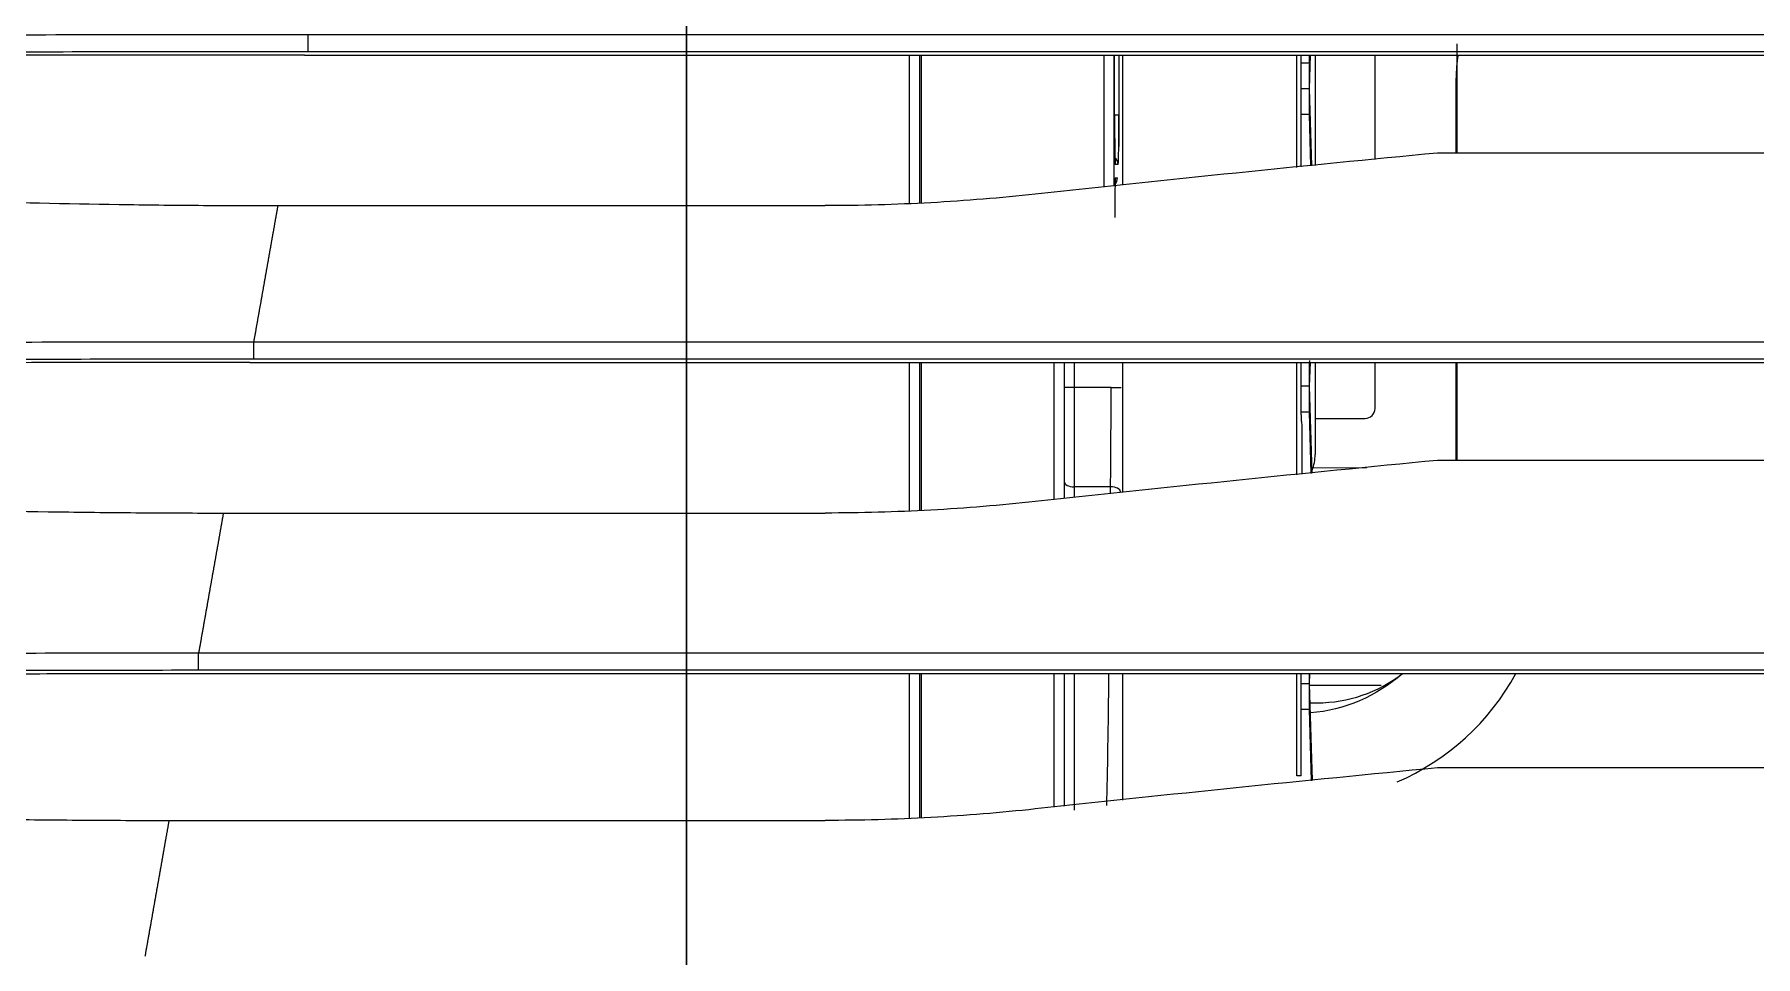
# Model space of a CAD drawing. Header units: inches. Extents: x 3778 to 56227, y -16914 to 35091.
# Drawn here: x 35159.2 to 35246.3, y -13452.3 to -13405.6 of the extents above; entities that cross this region are included whole.
import ezdxf

# ---------------------------------------------------------------- set-up
doc = ezdxf.new("R2010")
doc.units = ezdxf.units.IN
doc.header["$LTSCALE"] = 100
doc.header["$MEASUREMENT"] = 0
doc.layers.add('06-FUR', color=6, linetype='Continuous')
doc.layers.add('2-con', color=2, linetype='Continuous')
doc.layers.add('mark-B', color=2, linetype='Continuous', lineweight=20)

# ---------------------------------------------------------------- blocks, each defined once
blk = doc.blocks.new('cjscjdeh')
at = {"layer": '06-FUR', "color": 8}
for p, q in [((143035.183, 67904.885), (143035.183, 67069.885)), ((143035.183, 67069.885), (143035.183, 67904.885))]:
    blk.add_line(p, q, dxfattribs=at)
blk = doc.blocks.new('무풍1way 일반')
at = {"layer": 'mark-B'}
for p, q in [((372.423, -96.589), (339.223, -96.589)), ((326.621, -104.024), (326.621, -97.102)), ((326.621, -104.024), (326.621, -97.102)), ((327.123, -104.024), (327.123, -97.319)), ((327.123, -104.024), (327.123, -97.319)), ((327.625, -97.268), (327.625, -104.024)), ((327.625, -97.268), (327.625, -104.024)), ((334.365, -104.026), (334.365, -96.724)), ((334.365, -104.026), (334.365, -96.724)), ((334.445, -104.024), (334.445, -96.722)), ((334.445, -104.024), (334.445, -96.722)), ((334.947, -96.709), (334.947, -104.024)), ((334.947, -96.709), (334.947, -104.024)), ((324.18, -104.024), (324.18, -97.621)), ((204.956, -99.253), (308.238, -99.253)), ((314.558, -98.606), (314.707, -103.509)), ((314.611, -98.601), (314.72, -102.206)), ((315.139, -98.851), (315.139, -104.024)), ((315.139, -98.851), (315.359, -98.851)), ((315.359, -98.851), (315.359, -104.025)), ((314.677, -102.545), (314.323, -102.545)), ((314.72, -102.206), (315.139, -102.206)), ((314.707, -103.509), (314.691, -104.024)), ((314.733, -103.51), (315.139, -103.51)), ((-370.922, -104.189), (370.922, -104.189)), ((371.108, -104.024), (205.056, -104.024)), ((370.922, -105.072), (-370.922, -105.072)), ((334.365, -119.775), (334.365, -112.288)), ((334.365, -119.775), (334.365, -112.288)), ((334.445, -119.775), (334.445, -112.286)), ((334.445, -119.775), (334.445, -112.286)), ((334.947, -112.273), (334.947, -119.775)), ((334.947, -112.273), (334.947, -119.775)), ((369.67, -112.153), (339.223, -112.153)), ((324.18, -119.774), (324.18, -113.186)), ((324.781, -113.123), (324.777, -113.481)), ((324.781, -113.123), (324.777, -113.481)), ((326.621, -113.481), (326.621, -112.934)), ((326.621, -113.481), (326.621, -112.934)), ((327.123, -119.773), (327.123, -112.883)), ((327.123, -119.773), (327.123, -112.883)), ((327.625, -112.831), (327.625, -119.773)), ((327.625, -112.831), (327.625, -119.773)), ((324.777, -113.481), (326.621, -113.481)), ((324.777, -113.481), (326.621, -113.481)), ((326.621, -118.502), (326.621, -113.481)), ((326.621, -118.502), (326.621, -113.481)), ((204.956, -114.817), (308.238, -114.817)), ((307.294, -114.818), (307.294, -119.773)), ((314.527, -114.46), (311.826, -114.45)), ((314.527, -114.46), (311.826, -114.45)), ((314.573, -114.168), (314.707, -118.571)), ((314.626, -114.163), (314.72, -117.268)), ((315.095, -116.215), (315.095, -114.115)), ((315.359, -114.089), (315.359, -119.775)), ((314.428, -119.774), (314.428, -115.117)), ((315.126, -116.778), (315.108, -116.57)), ((311.398, -117.446), (311.398, -119.773)), ((311.398, -117.446), (311.398, -119.773)), ((314.428, -116.943), (311.901, -116.943)), ((314.428, -116.943), (311.901, -116.943)), ((314.72, -117.268), (315.139, -117.268)), ((315.139, -117.133), (315.139, -119.774)), ((314.707, -118.571), (314.67, -119.773)), ((314.733, -118.572), (315.139, -118.572)), ((324.753, -118.502), (324.251, -118.502)), ((324.753, -118.502), (324.251, -118.502)), ((324.753, -118.502), (326.621, -118.502)), ((324.753, -118.502), (326.621, -118.502)), ((326.621, -119.773), (326.621, -118.502)), ((326.621, -118.502), (327.123, -118.502)), ((326.621, -119.773), (326.621, -118.502)), ((326.621, -118.502), (327.123, -118.502)), ((-368.136, -119.939), (368.136, -119.939)), ((368.323, -119.773), (205.054, -119.773)), ((368.136, -120.823), (-368.136, -120.823)), ((334.365, -135.339), (334.365, -127.854)), ((334.365, -135.339), (334.365, -127.854)), ((334.445, -135.34), (334.445, -127.851)), ((334.445, -135.34), (334.445, -127.851)), ((334.947, -127.838), (334.947, -135.34)), ((334.947, -127.838), (334.947, -135.34)), ((366.917, -127.717), (339.223, -127.717)), ((324.18, -135.338), (324.18, -128.75)), ((324.606, -135.338), (324.606, -128.705)), ((324.606, -135.338), (324.606, -128.705)), ((325.108, -128.653), (325.108, -135.338)), ((325.108, -128.653), (325.108, -135.338)), ((314.428, -135.337), (314.428, -129.748)), ((314.589, -129.731), (314.707, -133.633)), ((314.641, -129.725), (314.72, -132.33)), ((315.139, -129.675), (315.139, -135.339)), ((315.359, -129.654), (315.359, -135.337)), ((324.534, -129.118), (324.431, -129.123)), ((324.534, -129.118), (324.431, -129.123)), ((324.545, -128.992), (324.542, -129.041)), ((324.545, -128.992), (324.542, -129.041)), ((204.956, -130.381), (308.238, -130.381)), ((307.294, -130.381), (307.294, -134.175)), ((311.398, -130.058), (311.398, -135.338)), ((311.398, -130.058), (311.398, -135.338)), ((324.397, -129.795), (324.534, -129.801)), ((324.397, -129.795), (324.534, -129.801)), ((324.337, -130.716), (324.337, -135.337)), ((324.337, -130.716), (324.337, -135.337)), ((314.72, -132.33), (315.139, -132.33)), ((324.354, -132.305), (324.577, -132.305)), ((324.354, -135.337), (324.354, -132.305)), ((324.354, -132.305), (324.577, -132.305)), ((324.354, -135.337), (324.354, -132.305)), ((324.577, -132.311), (324.577, -135.337)), ((324.577, -132.311), (324.577, -135.337)), ((314.707, -133.633), (314.655, -135.337)), ((314.733, -133.634), (315.139, -133.634)), ((314.72, -134.938), (314.708, -135.337)), ((314.72, -134.938), (315.139, -134.938)), ((-365.384, -135.503), (365.384, -135.503)), ((365.57, -135.337), (205.054, -135.337)), ((365.384, -136.387), (-365.384, -136.387))]:
    blk.add_line(p, q, dxfattribs=at)
for centre, radius, start, end in [((314.323, -109.574), 7.029, 90, 127.84922), ((316.608, -115.117), 2.18, 158.59121, 180), ((300.265, -134.175), 7.029, 350.48284, 0)]:
    blk.add_arc(centre, radius, start, end, dxfattribs=at)
for centre, major_axis, ratio, start_param, end_param in [((325.151, -112.86), (0, -18.575), 0.017522, 3.724007, 4.216591), ((325.151, -112.86), (0, -18.575), 0.017522, 3.724007, 4.216591), ((315.304, -110.073), (-8.9, 8.9), 0.997265, 5.907391, 6.567812), ((314.707, -103.51), (0, -1.506), 0.017455, 1.570796, 2.617994), ((314.707, -103.51), (0, -1.506), 0.017455, 1.222932, 1.570796), ((324.777, -113.23), (0.502, -0.005), 0.499982, 3.161291, 4.717314), ((324.777, -113.23), (0.502, -0.005), 0.499982, 3.161291, 4.717314), ((324.933, -118.502), (0, -10.041), 0.017914, 4.18879, 4.712389), ((324.933, -118.502), (0, -10.041), 0.017914, 4.18879, 4.712389), ((326.621, -113.732), (0.502, 0), 0.5, 0, 1.570796), ((326.621, -113.732), (0.502, 0), 0.5, 0, 1.570796), ((311.901, -117.446), (0, -0.503), 0.998629, 3.141593, 4.712389), ((311.901, -117.446), (0, -0.503), 0.998629, 3.141593, 4.712389), ((314.707, -118.572), (0, -1.506), 0.017455, 1.570796, 2.617994), ((314.707, -118.572), (0, -1.506), 0.017455, 0.523599, 1.570796), ((324.534, -127.11), (0, -2.008), 0.017061, 0.31443, 1.570796), ((324.534, -127.11), (0, -2.008), 0.017061, 0.31443, 1.570796), ((324.933, -129.123), (0.022, -0.502), 0.999854, 3.957119, 4.667668), ((324.933, -129.123), (0.022, -0.502), 0.999854, 3.957119, 4.667668), ((325.036, -129.118), (0.022, -0.502), 0.999854, 4.459387, 4.667668), ((325.036, -129.118), (0.022, -0.502), 0.999854, 4.459387, 4.667668), ((324.534, -127.11), (0, -2.008), 0.017061, 0.000764, 0.314427), ((324.534, -127.11), (0, -2.008), 0.017061, 0.000764, 0.314427), ((324.397, -132.305), (0, -2.51), 0.017061, 3.140829, 4.712389), ((324.397, -132.305), (0, -2.51), 0.017061, 3.140829, 4.712389), ((324.899, -129.795), (0.022, 0.502), 0.999854, 1.615517, 2.434694), ((324.899, -129.795), (0.022, 0.502), 0.999854, 1.615517, 2.434694), ((325.036, -129.801), (0.022, 0.502), 0.999854, 1.615517, 1.840138), ((324.534, -132.311), (0, -2.51), 0.017061, 1.570796, 3.140829), ((325.036, -129.801), (0.022, 0.502), 0.999854, 1.615517, 1.840138), ((324.534, -132.311), (0, -2.51), 0.017061, 1.570796, 3.140829), ((314.707, -133.634), (0, -1.506), 0.017455, 1.570796, 2.617994), ((314.707, -133.634), (0, -1.506), 0.017455, 0.523599, 1.570796)]:
    blk.add_ellipse(centre, major_axis=major_axis, ratio=ratio, start_param=start_param, end_param=end_param, dxfattribs=at)
for points, knots in [([(372.423, -96.589), (372.427, -96.565), (372.436, -96.516), (372.449, -96.442), (372.462, -96.369), (372.475, -96.295), (372.488, -96.22), (372.501, -96.146), (372.514, -96.072), (372.527, -95.997), (372.541, -95.922), (372.554, -95.847), (372.567, -95.772), (372.581, -95.696), (372.594, -95.621), (372.607, -95.545), (372.621, -95.469), (372.634, -95.393), (372.648, -95.316), (372.661, -95.24), (372.675, -95.163), (372.688, -95.086), (372.702, -95.009), (372.716, -94.932), (372.729, -94.854), (372.743, -94.777), (372.757, -94.699), (372.771, -94.621), (372.785, -94.543), (372.798, -94.464), (372.812, -94.386), (372.826, -94.307), (372.84, -94.228), (372.854, -94.149), (372.868, -94.07), (372.882, -93.99), (372.896, -93.911), (372.91, -93.831), (372.925, -93.751), (372.939, -93.671), (372.953, -93.59), (372.967, -93.51), (372.982, -93.429), (372.996, -93.348), (373.01, -93.267), (373.025, -93.186), (373.039, -93.104), (373.053, -93.023), (373.068, -92.941), (373.082, -92.859), (373.097, -92.777), (373.112, -92.694), (373.126, -92.612), (373.141, -92.529), (373.155, -92.446), (373.17, -92.363), (373.185, -92.279), (373.2, -92.196), (373.214, -92.112), (373.229, -92.028), (373.244, -91.944), (373.259, -91.86), (373.274, -91.776), (373.289, -91.691), (373.304, -91.606), (373.319, -91.522), (373.334, -91.436), (373.349, -91.351), (373.364, -91.266), (373.379, -91.18), (373.395, -91.094), (373.41, -91.008), (373.425, -90.922), (373.44, -90.835), (373.456, -90.749), (373.471, -90.662), (373.486, -90.575), (373.502, -90.488), (373.517, -90.401), (373.533, -90.313), (373.548, -90.225), (373.564, -90.137), (373.579, -90.049), (373.595, -89.961), (373.611, -89.873), (373.626, -89.784), (373.637, -89.725), (373.642, -89.695)], [0, 0, 0, 0, 0.011753, 0.023506, 0.035258, 0.04701, 0.058761, 0.070512, 0.082262, 0.094012, 0.105761, 0.11751, 0.129259, 0.141008, 0.152756, 0.164504, 0.176252, 0.187999, 0.199747, 0.211494, 0.223242, 0.234989, 0.246736, 0.258484, 0.270231, 0.281979, 0.293726, 0.305474, 0.317222, 0.32897, 0.340719, 0.352467, 0.364216, 0.375966, 0.387715, 0.399466, 0.411216, 0.422967, 0.434719, 0.446471, 0.458224, 0.469977, 0.481731, 0.493485, 0.505241, 0.516997, 0.528753, 0.540511, 0.552269, 0.564028, 0.575788, 0.587549, 0.599311, 0.611074, 0.622838, 0.634603, 0.646369, 0.658136, 0.669904, 0.681674, 0.693444, 0.705216, 0.716989, 0.728763, 0.740539, 0.752316, 0.764094, 0.775874, 0.787655, 0.799438, 0.811222, 0.823008, 0.834795, 0.846584, 0.858375, 0.870167, 0.881961, 0.893757, 0.905554, 0.917353, 0.929154, 0.940957, 0.952762, 0.964568, 0.976377, 0.988187, 1, 1, 1, 1]), ([(441.832, -101.492), (441.119, -101.341), (440.404, -101.197), (438.975, -100.923), (438.259, -100.792), (436.827, -100.543), (436.11, -100.424), (434.676, -100.197), (433.958, -100.089), (431.803, -99.777), (430.365, -99.586), (427.486, -99.235), (426.045, -99.073), (423.161, -98.772), (421.717, -98.633), (418.829, -98.375), (417.384, -98.255), (414.491, -98.032), (413.045, -97.928), (410.149, -97.735), (408.701, -97.646), (405.803, -97.479), (404.354, -97.402), (401.454, -97.26), (400.003, -97.194), (397.1, -97.073), (395.649, -97.018), (392.746, -96.918), (391.295, -96.873), (388.392, -96.793), (385.489, -96.723), (381.134, -96.647), (378.23, -96.615), (375.327, -96.595), (373.875, -96.589), (372.423, -96.589)], [0, 0, 0, 0, 0.03125, 0.03125, 0.0625, 0.0625, 0.09375, 0.09375, 0.125, 0.125, 0.1875, 0.1875, 0.25, 0.25, 0.3125, 0.3125, 0.375, 0.375, 0.4375, 0.4375, 0.5, 0.5, 0.5625, 0.5625, 0.625, 0.625, 0.6875, 0.6875, 0.75, 0.75, 0.8125, 0.875, 0.9375, 0.9375, 1, 1, 1, 1]), ([(370.922, -104.189), (373.361, -104.189), (375.799, -104.188), (380.673, -104.184), (383.11, -104.18), (390.42, -104.168), (395.291, -104.156), (402.595, -104.133), (405.03, -104.125), (409.898, -104.107), (412.332, -104.098), (417.2, -104.077), (419.633, -104.067), (424.498, -104.045), (429.363, -104.022), (436.658, -103.986), (441.521, -103.961), (446.384, -103.937), (448.816, -103.925), (453.679, -103.901), (456.111, -103.889), (463.408, -103.855), (468.274, -103.834), (478.01, -103.798), (482.881, -103.783), (487.755, -103.772)], [0, 0, 0, 0, 0.0625, 0.0625, 0.125, 0.125, 0.25, 0.25, 0.3125, 0.3125, 0.375, 0.375, 0.4375, 0.4375, 0.5, 0.5625, 0.625, 0.625, 0.6875, 0.6875, 0.75, 0.75, 0.875, 0.875, 1, 1, 1, 1]), ([(370.922, -104.189), (370.922, -104.193), (370.922, -104.203), (370.922, -104.239), (370.922, -104.263), (370.922, -104.324), (370.922, -104.36), (370.922, -104.441), (370.922, -104.486), (370.922, -104.58), (370.922, -104.629), (370.922, -104.728), (370.922, -104.778), (370.922, -104.873), (370.922, -104.919), (370.922, -105.002), (370.922, -105.04), (370.922, -105.072)], [0, 0, 0, 0, 0.125, 0.125, 0.25, 0.25, 0.375, 0.375, 0.5, 0.5, 0.625, 0.625, 0.75, 0.75, 0.875, 0.875, 1, 1, 1, 1]), ([(487.771, -104.274), (482.896, -104.295), (478.025, -104.326), (470.722, -104.383), (468.288, -104.403), (463.422, -104.446), (460.989, -104.469), (456.124, -104.516), (453.692, -104.54), (448.828, -104.59), (446.396, -104.615), (441.532, -104.664), (439.1, -104.688), (434.236, -104.736), (431.803, -104.759), (426.938, -104.804), (424.506, -104.826), (419.639, -104.866), (417.205, -104.885), (409.903, -104.939), (405.034, -104.97), (395.293, -105.02), (390.421, -105.039), (383.111, -105.059), (380.674, -105.064), (377.018, -105.069), (375.799, -105.07), (373.97, -105.071), (373.056, -105.072), (371.989, -105.072), (371.532, -105.072), (371.227, -105.072), (371.075, -105.072), (370.922, -105.072)], [0, 0, 0, 0, 0.125, 0.125, 0.1875, 0.1875, 0.25, 0.25, 0.3125, 0.3125, 0.375, 0.375, 0.4375, 0.4375, 0.5, 0.5, 0.5625, 0.5625, 0.625, 0.625, 0.75, 0.75, 0.875, 0.875, 0.9375, 0.9375, 0.96875, 0.96875, 0.984375, 0.992188, 0.996094, 0.996094, 1, 1, 1, 1]), ([(462.299, -103.709), (458.5, -103.725), (454.703, -103.743), (447.11, -103.778), (443.314, -103.796), (435.721, -103.833), (431.925, -103.851), (424.331, -103.885), (420.533, -103.902), (412.936, -103.933), (409.137, -103.948), (401.537, -103.974), (397.736, -103.985), (390.132, -104.003), (386.328, -104.011), (381.572, -104.017), (380.621, -104.018), (378.718, -104.02), (377.767, -104.021), (374.913, -104.023), (373.01, -104.024), (371.108, -104.024)], [0, 0, 0, 0, 0.125, 0.125, 0.25, 0.25, 0.375, 0.375, 0.5, 0.5, 0.625, 0.625, 0.75, 0.75, 0.875, 0.875, 0.90625, 0.90625, 0.9375, 0.9375, 1, 1, 1, 1]), ([(369.67, -112.153), (369.674, -112.128), (369.683, -112.078), (369.696, -112.003), (369.71, -111.927), (369.723, -111.851), (369.737, -111.775), (369.75, -111.699), (369.764, -111.623), (369.777, -111.546), (369.791, -111.469), (369.804, -111.392), (369.818, -111.315), (369.832, -111.238), (369.845, -111.16), (369.859, -111.083), (369.873, -111.005), (369.887, -110.926), (369.901, -110.848), (369.915, -110.77), (369.928, -110.691), (369.942, -110.612), (369.956, -110.533), (369.97, -110.454), (369.985, -110.374), (369.999, -110.295), (370.013, -110.215), (370.027, -110.135), (370.041, -110.054), (370.055, -109.974), (370.07, -109.893), (370.084, -109.813), (370.098, -109.732), (370.113, -109.65), (370.127, -109.569), (370.141, -109.487), (370.156, -109.406), (370.17, -109.324), (370.185, -109.242), (370.199, -109.159), (370.214, -109.077), (370.229, -108.994), (370.243, -108.911), (370.258, -108.828), (370.273, -108.745), (370.288, -108.661), (370.302, -108.577), (370.317, -108.494), (370.332, -108.409), (370.347, -108.325), (370.362, -108.241), (370.377, -108.156), (370.392, -108.071), (370.407, -107.986), (370.422, -107.901), (370.437, -107.816), (370.452, -107.73), (370.467, -107.644), (370.483, -107.558), (370.498, -107.472), (370.513, -107.386), (370.528, -107.299), (370.544, -107.212), (370.559, -107.125), (370.575, -107.038), (370.59, -106.951), (370.605, -106.863), (370.621, -106.776), (370.637, -106.688), (370.652, -106.6), (370.668, -106.511), (370.683, -106.423), (370.699, -106.334), (370.715, -106.245), (370.731, -106.156), (370.746, -106.067), (370.762, -105.977), (370.778, -105.888), (370.794, -105.798), (370.81, -105.708), (370.826, -105.618), (370.842, -105.527), (370.858, -105.437), (370.874, -105.346), (370.89, -105.255), (370.906, -105.164), (370.917, -105.103), (370.922, -105.072)], [0, 0, 0, 0, 0.011752, 0.023504, 0.035255, 0.047005, 0.058755, 0.070504, 0.082253, 0.094002, 0.10575, 0.117498, 0.129245, 0.140992, 0.152739, 0.164486, 0.176232, 0.187979, 0.199725, 0.211471, 0.223217, 0.234963, 0.246709, 0.258456, 0.270202, 0.281948, 0.293695, 0.305441, 0.317188, 0.328935, 0.340683, 0.352431, 0.364179, 0.375927, 0.387676, 0.399425, 0.411175, 0.422925, 0.434676, 0.446427, 0.458179, 0.469932, 0.481685, 0.49344, 0.505194, 0.51695, 0.528706, 0.540463, 0.552221, 0.56398, 0.57574, 0.587501, 0.599263, 0.611026, 0.62279, 0.634555, 0.646321, 0.658089, 0.669857, 0.681627, 0.693398, 0.705171, 0.716945, 0.72872, 0.740496, 0.752274, 0.764054, 0.775834, 0.787617, 0.799401, 0.811187, 0.822974, 0.834763, 0.846553, 0.858346, 0.87014, 0.881936, 0.893733, 0.905533, 0.917334, 0.929138, 0.940943, 0.95275, 0.96456, 0.976371, 0.988184, 1, 1, 1, 1]), ([(436.16, -116.921), (435.819, -116.85), (435.477, -116.781), (434.793, -116.645), (434.45, -116.579), (433.422, -116.384), (432.737, -116.26), (430.677, -115.903), (429.303, -115.687), (426.55, -115.285), (425.172, -115.101), (422.414, -114.759), (421.033, -114.601), (418.27, -114.307), (416.888, -114.17), (414.121, -113.916), (412.736, -113.798), (409.966, -113.578), (408.581, -113.476), (405.808, -113.285), (404.421, -113.196), (401.645, -113.032), (400.257, -112.956), (397.479, -112.814), (396.09, -112.75), (394.005, -112.66), (393.31, -112.632), (391.919, -112.577), (391.224, -112.551), (389.139, -112.477), (387.748, -112.433), (383.577, -112.314), (380.796, -112.255), (376.624, -112.194), (375.233, -112.179), (372.452, -112.158), (371.061, -112.153), (369.67, -112.153)], [0, 0, 0, 0, 0.015625, 0.015625, 0.03125, 0.03125, 0.0625, 0.0625, 0.125, 0.125, 0.1875, 0.1875, 0.25, 0.25, 0.3125, 0.3125, 0.375, 0.375, 0.4375, 0.4375, 0.5, 0.5, 0.5625, 0.5625, 0.625, 0.625, 0.65625, 0.65625, 0.6875, 0.6875, 0.75, 0.75, 0.875, 0.875, 0.9375, 0.9375, 1, 1, 1, 1]), ([(315.108, -116.57), (315.108, -116.568), (315.107, -116.563), (315.107, -116.555), (315.106, -116.547), (315.106, -116.54), (315.105, -116.532), (315.104, -116.524), (315.104, -116.516), (315.103, -116.507), (315.103, -116.499), (315.102, -116.491), (315.102, -116.482), (315.101, -116.474), (315.101, -116.465), (315.101, -116.456), (315.1, -116.447), (315.1, -116.438), (315.099, -116.429), (315.099, -116.42), (315.099, -116.411), (315.098, -116.402), (315.098, -116.393), (315.098, -116.384), (315.097, -116.375), (315.097, -116.365), (315.097, -116.356), (315.097, -116.347), (315.096, -116.337), (315.096, -116.328), (315.096, -116.318), (315.096, -116.309), (315.096, -116.3), (315.096, -116.29), (315.095, -116.281), (315.095, -116.271), (315.095, -116.262), (315.095, -116.253), (315.095, -116.243), (315.095, -116.234), (315.095, -116.224), (315.095, -116.218), (315.095, -116.215)], [0, 0, 0, 0, 0.026365, 0.052659, 0.078883, 0.105036, 0.131119, 0.157131, 0.183073, 0.208944, 0.234745, 0.260475, 0.286136, 0.311726, 0.337246, 0.362696, 0.388076, 0.413386, 0.438627, 0.463797, 0.488898, 0.513928, 0.53889, 0.563781, 0.588603, 0.613356, 0.638039, 0.662653, 0.687198, 0.711673, 0.736079, 0.760416, 0.784684, 0.808883, 0.833013, 0.857074, 0.881067, 0.904991, 0.928846, 0.952632, 0.97635, 1, 1, 1, 1]), ([(315.139, -117.133), (315.139, -117.13), (315.139, -117.122), (315.139, -117.112), (315.139, -117.101), (315.139, -117.09), (315.139, -117.079), (315.139, -117.069), (315.139, -117.058), (315.138, -117.047), (315.138, -117.036), (315.138, -117.026), (315.138, -117.015), (315.138, -117.004), (315.137, -116.993), (315.137, -116.983), (315.137, -116.972), (315.136, -116.962), (315.136, -116.951), (315.136, -116.941), (315.135, -116.93), (315.135, -116.92), (315.134, -116.91), (315.134, -116.9), (315.133, -116.889), (315.133, -116.88), (315.132, -116.87), (315.132, -116.86), (315.131, -116.85), (315.131, -116.841), (315.13, -116.831), (315.13, -116.822), (315.129, -116.813), (315.128, -116.804), (315.128, -116.795), (315.127, -116.786), (315.126, -116.781), (315.126, -116.778)], [0, 0, 0, 0, 0.027034, 0.054157, 0.081369, 0.108672, 0.136064, 0.163545, 0.191117, 0.218779, 0.24653, 0.274372, 0.302305, 0.330327, 0.35844, 0.386644, 0.414938, 0.443324, 0.4718, 0.500366, 0.529024, 0.557773, 0.586614, 0.615545, 0.644568, 0.673683, 0.702888, 0.732186, 0.761575, 0.791056, 0.820629, 0.850294, 0.880051, 0.9099, 0.939841, 0.969874, 1, 1, 1, 1]), ([(368.136, -119.939), (370.587, -119.939), (373.037, -119.938), (377.937, -119.934), (380.387, -119.931), (387.734, -119.921), (392.631, -119.91), (399.975, -119.89), (402.423, -119.883), (407.318, -119.868), (409.765, -119.859), (414.659, -119.841), (417.106, -119.832), (421.998, -119.813), (426.89, -119.792), (434.227, -119.761), (439.117, -119.739), (444.008, -119.717), (446.453, -119.706), (451.344, -119.685), (453.79, -119.675), (461.127, -119.644), (466.02, -119.626), (475.809, -119.594), (480.706, -119.581), (485.605, -119.572)], [0, 0, 0, 0, 0.0625, 0.0625, 0.125, 0.125, 0.25, 0.25, 0.3125, 0.3125, 0.375, 0.375, 0.4375, 0.4375, 0.5, 0.5625, 0.625, 0.625, 0.6875, 0.6875, 0.75, 0.75, 0.875, 0.875, 1, 1, 1, 1]), ([(368.136, -119.939), (368.136, -119.943), (368.136, -119.953), (368.136, -119.989), (368.136, -120.014), (368.136, -120.074), (368.136, -120.111), (368.136, -120.192), (368.136, -120.237), (368.136, -120.331), (368.136, -120.38), (368.136, -120.48), (368.136, -120.529), (368.136, -120.625), (368.136, -120.67), (368.136, -120.754), (368.136, -120.791), (368.136, -120.823)], [0, 0, 0, 0, 0.125, 0.125, 0.25, 0.25, 0.375, 0.375, 0.5, 0.5, 0.625, 0.625, 0.75, 0.75, 0.875, 0.875, 1, 1, 1, 1]), ([(498.658, -120.044), (495.935, -120.045), (493.213, -120.049), (487.77, -120.063), (485.049, -120.074), (476.889, -120.113), (471.451, -120.15), (463.297, -120.215), (460.579, -120.238), (455.144, -120.287), (452.427, -120.313), (446.993, -120.365), (444.276, -120.391), (438.842, -120.443), (436.125, -120.469), (430.691, -120.519), (427.974, -120.543), (422.539, -120.589), (419.821, -120.611), (414.384, -120.652), (411.665, -120.671), (406.227, -120.706), (403.508, -120.721), (395.349, -120.764), (389.909, -120.786), (381.746, -120.808), (379.024, -120.814), (374.942, -120.82), (373.581, -120.821), (371.539, -120.822), (370.519, -120.823), (369.328, -120.823), (368.817, -120.823), (368.477, -120.823), (368.307, -120.823), (368.136, -120.823)], [0, 0, 0, 0, 0.0625, 0.0625, 0.125, 0.125, 0.25, 0.25, 0.3125, 0.3125, 0.375, 0.375, 0.4375, 0.4375, 0.5, 0.5, 0.5625, 0.5625, 0.625, 0.625, 0.6875, 0.6875, 0.75, 0.75, 0.875, 0.875, 0.9375, 0.9375, 0.96875, 0.96875, 0.984375, 0.992188, 0.996094, 0.996094, 1, 1, 1, 1]), ([(368.323, -119.773), (370.226, -119.773), (372.129, -119.772), (375.935, -119.77), (381.643, -119.765), (387.349, -119.756), (394.957, -119.74), (398.76, -119.731), (406.365, -119.709), (410.167, -119.696), (417.769, -119.669), (421.569, -119.655), (429.169, -119.624), (432.968, -119.609), (440.566, -119.577), (444.365, -119.561), (451.964, -119.53), (455.764, -119.514), (459.564, -119.5)], [0, 0, 0, 0, 0.0625, 0.0625, 0.125, 0.25, 0.25, 0.375, 0.375, 0.5, 0.5, 0.625, 0.625, 0.75, 0.75, 0.875, 0.875, 1, 1, 1, 1]), ([(366.917, -127.717), (366.921, -127.693), (366.93, -127.644), (366.943, -127.57), (366.956, -127.497), (366.969, -127.423), (366.982, -127.348), (366.995, -127.274), (367.009, -127.2), (367.022, -127.125), (367.035, -127.05), (367.048, -126.975), (367.062, -126.9), (367.075, -126.824), (367.088, -126.749), (367.102, -126.673), (367.115, -126.597), (367.129, -126.521), (367.142, -126.444), (367.156, -126.368), (367.169, -126.291), (367.183, -126.214), (367.197, -126.137), (367.21, -126.06), (367.224, -125.982), (367.238, -125.905), (367.251, -125.827), (367.265, -125.749), (367.279, -125.671), (367.293, -125.592), (367.307, -125.514), (367.321, -125.435), (367.335, -125.356), (367.349, -125.277), (367.363, -125.198), (367.377, -125.118), (367.391, -125.039), (367.405, -124.959), (367.419, -124.879), (367.433, -124.799), (367.448, -124.718), (367.462, -124.638), (367.476, -124.557), (367.49, -124.476), (367.505, -124.395), (367.519, -124.314), (367.533, -124.232), (367.548, -124.151), (367.562, -124.069), (367.577, -123.987), (367.591, -123.905), (367.606, -123.822), (367.621, -123.74), (367.635, -123.657), (367.65, -123.574), (367.665, -123.491), (367.679, -123.407), (367.694, -123.324), (367.709, -123.24), (367.724, -123.156), (367.739, -123.072), (367.754, -122.988), (367.768, -122.904), (367.783, -122.819), (367.798, -122.734), (367.813, -122.65), (367.828, -122.564), (367.844, -122.479), (367.859, -122.394), (367.874, -122.308), (367.889, -122.222), (367.904, -122.136), (367.92, -122.05), (367.935, -121.963), (367.95, -121.877), (367.965, -121.79), (367.981, -121.703), (367.996, -121.616), (368.012, -121.529), (368.027, -121.441), (368.043, -121.353), (368.058, -121.265), (368.074, -121.177), (368.089, -121.089), (368.105, -121.001), (368.121, -120.912), (368.131, -120.853), (368.136, -120.823)], [0, 0, 0, 0, 0.011753, 0.023506, 0.035258, 0.04701, 0.058761, 0.070512, 0.082262, 0.094012, 0.105761, 0.11751, 0.129259, 0.141008, 0.152756, 0.164504, 0.176252, 0.187999, 0.199747, 0.211494, 0.223242, 0.234989, 0.246736, 0.258484, 0.270231, 0.281979, 0.293726, 0.305474, 0.317222, 0.32897, 0.340719, 0.352467, 0.364216, 0.375966, 0.387715, 0.399466, 0.411216, 0.422967, 0.434719, 0.446471, 0.458224, 0.469977, 0.481731, 0.493485, 0.505241, 0.516997, 0.528753, 0.540511, 0.552269, 0.564028, 0.575788, 0.587549, 0.599311, 0.611074, 0.622838, 0.634603, 0.646369, 0.658136, 0.669904, 0.681674, 0.693444, 0.705216, 0.716989, 0.728763, 0.740539, 0.752316, 0.764094, 0.775874, 0.787655, 0.799438, 0.811222, 0.823008, 0.834795, 0.846584, 0.858375, 0.870167, 0.881961, 0.893757, 0.905554, 0.917353, 0.929154, 0.940957, 0.952762, 0.964568, 0.976377, 0.988187, 1, 1, 1, 1]), ([(430.915, -132.369), (429.598, -132.099), (428.279, -131.853), (425.638, -131.397), (424.315, -131.188), (421.667, -130.8), (420.341, -130.62), (417.687, -130.287), (416.358, -130.132), (413.7, -129.844), (412.369, -129.71), (409.707, -129.46), (408.374, -129.343), (405.708, -129.126), (404.374, -129.025), (401.705, -128.836), (400.37, -128.749), (397.698, -128.586), (396.362, -128.511), (393.688, -128.371), (392.35, -128.307), (389.674, -128.189), (388.335, -128.135), (385.659, -128.037), (384.32, -127.993), (380.305, -127.876), (377.628, -127.817), (373.611, -127.758), (372.273, -127.743), (369.595, -127.722), (368.256, -127.717), (366.917, -127.717)], [0, 0, 0, 0, 0.0625, 0.0625, 0.125, 0.125, 0.1875, 0.1875, 0.25, 0.25, 0.3125, 0.3125, 0.375, 0.375, 0.4375, 0.4375, 0.5, 0.5, 0.5625, 0.5625, 0.625, 0.625, 0.6875, 0.6875, 0.75, 0.75, 0.875, 0.875, 0.9375, 0.9375, 1, 1, 1, 1]), ([(365.384, -135.503), (367.834, -135.503), (370.283, -135.502), (375.182, -135.499), (377.631, -135.496), (384.977, -135.486), (389.873, -135.477), (397.216, -135.459), (399.664, -135.453), (404.559, -135.439), (407.006, -135.431), (411.9, -135.415), (416.793, -135.398), (424.131, -135.371), (431.468, -135.342), (436.359, -135.322), (441.25, -135.302), (443.695, -135.293), (448.586, -135.273), (451.032, -135.264), (458.37, -135.236), (463.263, -135.219), (473.051, -135.19), (477.947, -135.178), (482.845, -135.17)], [0, 0, 0, 0, 0.0625, 0.0625, 0.125, 0.125, 0.25, 0.25, 0.3125, 0.3125, 0.375, 0.375, 0.4375, 0.5, 0.5625, 0.625, 0.625, 0.6875, 0.6875, 0.75, 0.75, 0.875, 0.875, 1, 1, 1, 1]), ([(365.384, -135.503), (365.384, -135.507), (365.384, -135.517), (365.384, -135.553), (365.384, -135.578), (365.384, -135.638), (365.384, -135.675), (365.384, -135.756), (365.384, -135.801), (365.384, -135.895), (365.384, -135.944), (365.384, -136.044), (365.384, -136.093), (365.384, -136.189), (365.384, -136.234), (365.384, -136.318), (365.384, -136.355), (365.384, -136.387)], [0, 0, 0, 0, 0.125, 0.125, 0.25, 0.25, 0.375, 0.375, 0.5, 0.5, 0.625, 0.625, 0.75, 0.75, 0.875, 0.875, 1, 1, 1, 1]), ([(495.895, -135.644), (494.534, -135.644), (493.173, -135.645), (490.451, -135.649), (489.091, -135.652), (485.009, -135.662), (482.289, -135.672), (474.13, -135.71), (468.693, -135.745), (460.539, -135.808), (457.821, -135.83), (452.386, -135.877), (449.669, -135.901), (444.234, -135.951), (441.517, -135.976), (436.083, -136.026), (433.366, -136.051), (427.931, -136.098), (425.214, -136.122), (419.779, -136.166), (417.061, -136.186), (411.624, -136.225), (408.906, -136.243), (403.468, -136.276), (400.749, -136.291), (392.59, -136.332), (387.151, -136.352), (378.99, -136.373), (376.269, -136.378), (372.187, -136.384), (370.827, -136.385), (368.786, -136.387), (367.765, -136.387), (366.574, -136.387), (366.064, -136.387), (365.724, -136.387), (365.554, -136.387), (365.384, -136.387)], [0, 0, 0, 0, 0.03125, 0.03125, 0.0625, 0.0625, 0.125, 0.125, 0.25, 0.25, 0.3125, 0.3125, 0.375, 0.375, 0.4375, 0.4375, 0.5, 0.5, 0.5625, 0.5625, 0.625, 0.625, 0.6875, 0.6875, 0.75, 0.75, 0.875, 0.875, 0.9375, 0.9375, 0.96875, 0.96875, 0.984375, 0.992187, 0.996094, 0.996094, 1, 1, 1, 1]), ([(365.57, -135.337), (367.473, -135.337), (369.376, -135.337), (373.181, -135.335), (378.888, -135.33), (384.594, -135.322), (392.201, -135.308), (396.004, -135.299), (403.609, -135.279), (407.411, -135.268), (415.014, -135.244), (418.815, -135.231), (426.415, -135.204), (430.215, -135.189), (437.814, -135.161), (441.614, -135.146), (449.214, -135.118), (453.014, -135.104), (456.815, -135.092)], [0, 0, 0, 0, 0.0625, 0.0625, 0.125, 0.25, 0.25, 0.375, 0.375, 0.5, 0.5, 0.625, 0.625, 0.75, 0.75, 0.875, 0.875, 1, 1, 1, 1])]:
    blk.add_open_spline(points, degree=3, knots=knots, dxfattribs=at)
for points, degree in [([(328.587, -97.169), (329.464, -97.074), (331.222, -96.907), (333.874, -96.725), (336.54, -96.614), (338.327, -96.589), (339.223, -96.589)], 3), ([(308.238, -99.253), (315.025, -98.597), (321.808, -97.903), (328.587, -97.169)], 3), ([(310.029, -103.997), (311.304, -102.898), (312.94, -102.156), (314.659, -102.041)], 3), ([(314.702, -103.443), (311.079, -103.443)], 1), ([(328.587, -112.733), (329.464, -112.638), (331.222, -112.471), (333.874, -112.289), (336.54, -112.178), (338.327, -112.153), (339.223, -112.153)], 3), ([(308.238, -114.817), (315.025, -114.161), (321.808, -113.467), (328.587, -112.733)], 3), ([(307.257, -119.773), (307.257, -114.818)], 1), ([(328.587, -128.297), (329.464, -128.202), (331.222, -128.035), (333.874, -127.853), (336.54, -127.742), (338.327, -127.717), (339.223, -127.717)], 3), ([(308.238, -130.381), (315.025, -129.725), (321.808, -129.031), (328.587, -128.297)], 3), ([(307.256, -135.909), (307.256, -130.381)], 1)]:
    blk.add_open_spline(points, degree=degree, dxfattribs=at)
blk = doc.blocks.new('dpdjzjs')
at = {"layer": 'mark-B', "rotation": 180}
blk.add_blockref('무풍1way 일반', (171509.31, 88288.448), dxfattribs=at)

msp = doc.modelspace()

# ---------------------------------------------------------------- block references
msp.add_blockref('cjscjdeh', (-107842.967, -80843.836))
at = {"layer": '2-con'}
msp.add_blockref('dpdjzjs', (-135970.865, -101830.442), dxfattribs=at)

doc.saveas('drawing.dxf')
